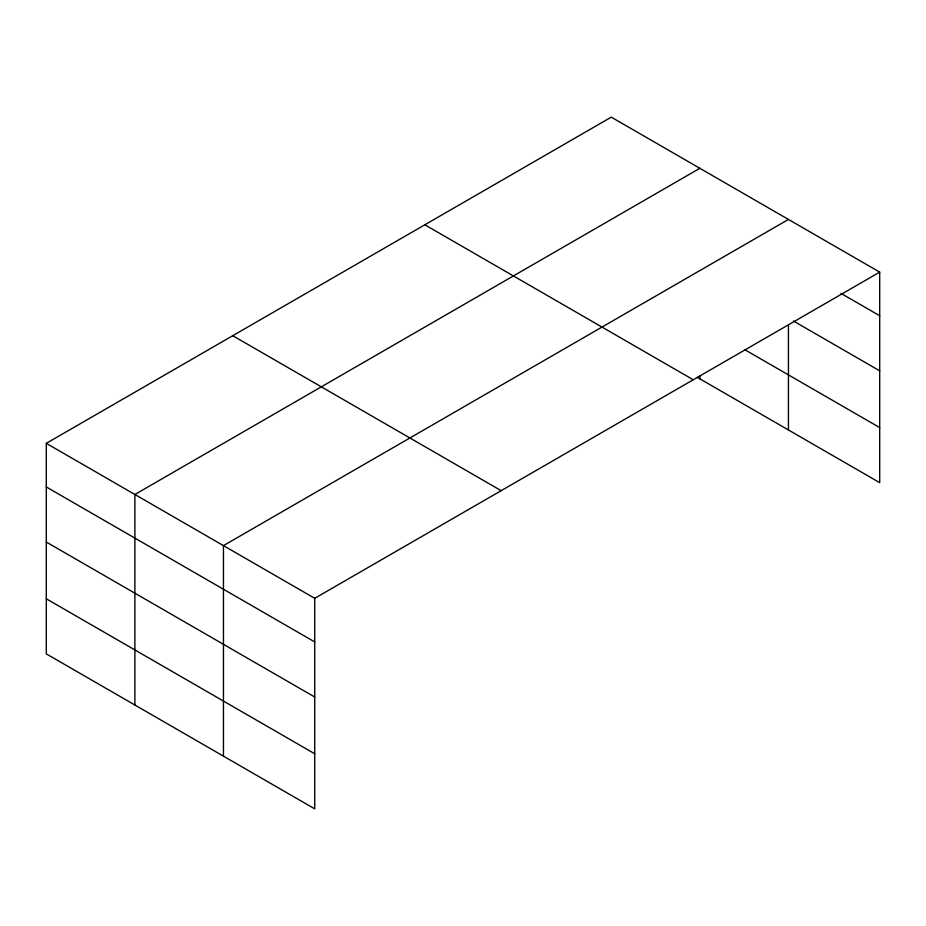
<?xml version="1.0" encoding="UTF-8"?>
<svg xmlns="http://www.w3.org/2000/svg" width="926" height="926" viewBox="0 0 926 926"><rect width="100%" height="100%" fill="white"/><g stroke="black" fill="none" stroke-linecap="round" stroke-linejoin="round"><path stroke-width="1.39" d="M697.359 377.391L879.7 482.654L879.7 272.128L611.276 117.151L46.3 443.346L46.3 653.872L314.724 808.849L314.724 598.312L46.3 443.346M699.859 168.289L134.883 494.484L134.883 705.022M788.443 219.439L223.455 545.622L223.455 756.16M314.724 598.312L879.7 272.128M840.947 293.368L879.7 315.743M793.443 321.021L879.7 370.828M744.77 349.681L879.7 427.58M424.837 224.798L693.261 379.764M232.739 335.698L501.163 490.664M46.3 486.96L314.724 641.938M46.3 542.046L314.724 697.012M46.3 598.798L314.724 753.764M788.443 325.234L788.443 429.965M699.859 376.002L699.859 378.827"/></g></svg>
